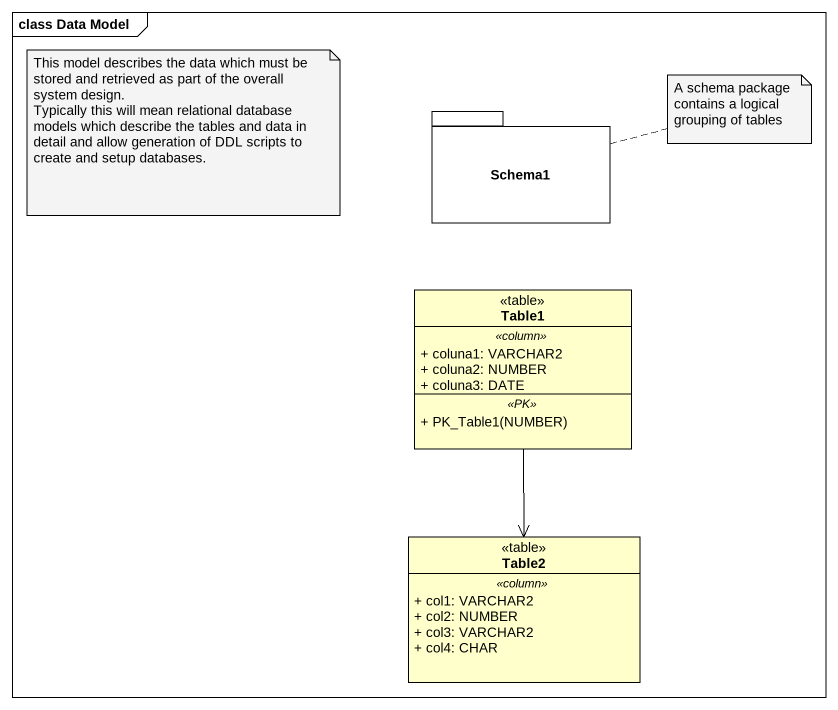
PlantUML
@startuml
mainframe class Data Model
hide circle
hide empty members
skinparam classAttributeIconSize 0
package Schema1 {
}
class Table1 <<table>> {
  .. <<column>> ..
  + coluna1: VARCHAR2
  + coluna2: NUMBER
  + coluna3: DATE
  .. <<PK>> ..
  + PK_Table1(NUMBER)
}
class Table2 <<table>> {
  .. <<column>> ..
  + col1: VARCHAR2
  + col2: NUMBER
  + col3: VARCHAR2
  + col4: CHAR
}
Table1 --> Table2
note as N1
  This model describes the data which must be stored and retrieved as part of the overall system design.
  Typically this will mean relational database models which describe the tables and data in detail and allow generation of DDL scripts to create and setup databases.
end note
note right of Schema1 : A schema package contains a logical grouping of tables
@enduml
